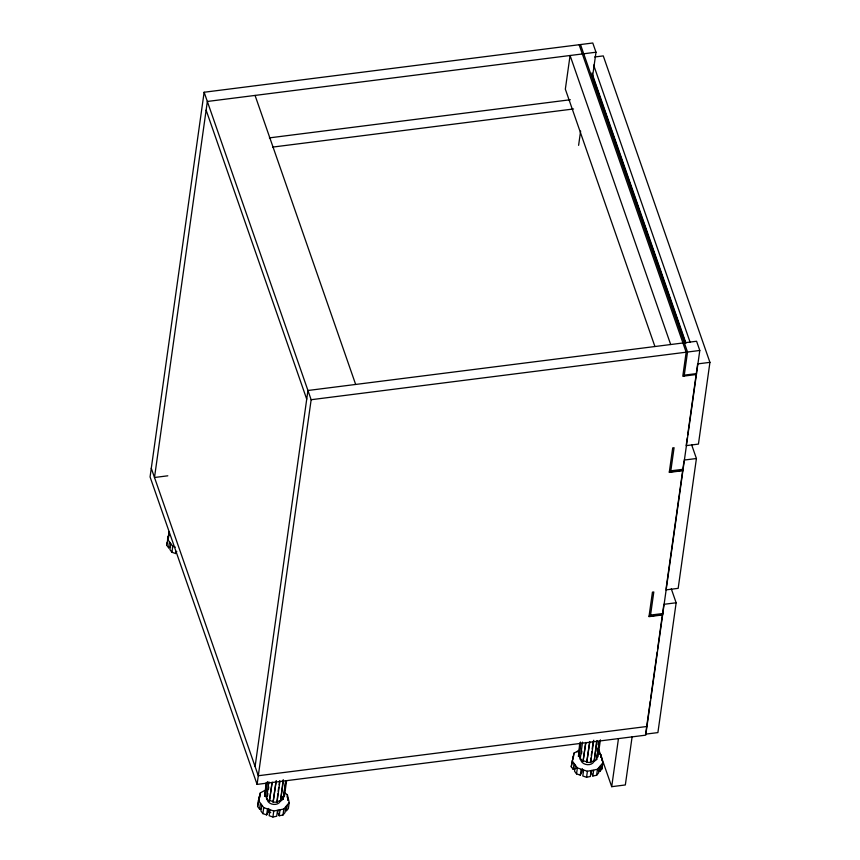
<?xml version="1.0" encoding="UTF-8"?>
<svg xmlns="http://www.w3.org/2000/svg" width="860" height="860" viewBox="0 0 860 860"><rect width="100%" height="100%" fill="white"/><g stroke="black" fill="none" stroke-linecap="round" stroke-linejoin="round"><path stroke-width="1.29" d="M592.626 76.142L595.991 52.223L592.776 43L204.132 92.246L150.07 476.924L257.086 784.395L645.731 735.149L699.793 350.471L696.589 341.248L307.944 390.494L255.097 766.518M170.635 547.089L168.614 547.809L166.625 545.111L169.366 531.534L168.528 537.511M167.646 540.048L168.108 536.737M167.807 540.37L168.581 534.845M168.614 547.809L169.388 542.284L170.71 544.068L169.936 549.583L171.925 552.281L175.687 553.539L176.762 551.475M171.925 552.281L172.763 546.293L167.463 539.134M175.687 553.539L175.999 551.335M257.086 784.395L311.148 399.717L204.132 92.246M261.601 808.443L259.58 809.153L257.591 806.465L258.43 800.488L260.333 792.888L265.03 790.318M258.935 800.617L259.548 796.199L257.591 806.465M259.655 797.671L260.333 792.888M259.58 809.153L260.354 803.638L261.676 805.412L260.902 810.937L262.891 813.625L266.654 814.893L268.266 811.797L268.728 808.475M267.438 781.622L265.428 795.995L264.826 796.166L266.062 782.847M264.826 796.166L266.664 783.105M262.891 813.625L263.73 807.647L258.43 800.488M272.222 782.202L269.438 800.939L266.525 798.854L268.911 781.869M267.492 796.059L267.858 793.447M268.406 789.534L268.772 786.921M266.654 814.893L267.438 809.367L269.933 810.217L269.148 815.731L272.921 817L276.694 816.247L277.468 810.733L279.973 810.238L279.199 815.753L282.983 815L285.004 812.592L285.778 807.067L287.111 805.465L286.337 810.991L288.358 808.572L289.207 802.595L287.39 794.737L284.337 792.64M269.438 800.939L272.007 782.654M279.941 781.299L276.995 802.197L273.114 802.111L276.049 781.213M273.114 802.111L276.264 780.762M272.921 817L273.76 811.023L283.821 809.024L289.207 802.595M276.995 802.197L277.812 793.898M278.178 791.286L278.726 787.373M279.091 784.761L279.65 780.837M277.941 810.227L277.629 812.431L279.199 815.753M285.649 780.923L283.08 799.209L280.5 801.176L283.144 779.816M280.5 801.176L283.435 780.278M283.08 799.209L282.456 799.005L282.822 796.392M282.456 799.005L283.725 796.392L285.928 780.719M283.725 796.392L284.359 796.596L286.563 780.912M282.983 815L283.821 809.024M287.057 797.134L287.39 794.737M287.702 800.359L288.003 798.155L288.455 800.101M578.608 145.34L580.618 131.042M576.254 768.335L573.222 769.41L571.233 766.722L573.975 753.134L578.672 750.576M572.255 761.659L571.233 766.722M572.728 759.767L573.201 756.456M573.47 756.725L573.975 753.134M573.222 769.41L573.996 763.884L575.318 765.669L574.544 771.194L576.533 773.882L580.307 775.15L581.908 772.043L582.381 768.732M579.704 743.104L578.468 756.424L579.07 756.252L580.909 743.191M578.468 756.424L580.489 742.051M576.533 773.882L577.372 767.905L572.072 760.734M585.864 742.459L583.08 761.197L580.167 759.111L582.553 742.126M581.5 753.704L581.865 751.092M580.307 775.15L581.08 769.625L583.574 770.463L582.8 775.989L586.563 777.257L590.336 776.505L591.121 770.99L593.615 770.485L592.841 776.01L596.625 775.258L598.646 772.85L599.42 767.324L600.764 765.722L599.979 771.248L597.969 770.259M583.08 761.197L585.649 742.911M593.765 740.245L590.637 762.454L586.757 762.368L589.691 741.471M586.757 762.368L589.734 742.33M586.563 777.257L587.401 771.269L597.463 769.281L602.849 762.852L601.033 754.994L597.979 752.898M590.637 762.454L590.906 758.079M591.271 755.467L591.82 751.543M592.185 748.931L593.292 741.094M591.583 770.485L591.271 772.688L592.841 776.01M599.291 741.18L596.722 759.466L594.142 761.433L596.603 741.384M594.142 761.433L597.076 740.535M597.195 751.425L597.571 748.813M598.119 744.9L598.485 742.288M596.517 758.391L599.571 740.976M600.387 739.869L598.001 756.843L597.367 756.649M596.625 775.258L597.463 769.281M600.699 757.391L601.033 754.994M599.979 771.248L602.011 768.829L602.849 762.852M632.1 736.87L625.338 784.954L611.707 786.685L618.458 738.6M650.429 616.007L653.804 591.97L652.439 592.142L648.988 616.663L662.63 614.932M670.692 471.753L674.079 447.716L672.713 447.888L669.263 472.409L682.904 470.678M684.141 376.067L687.527 352.03L580.5 44.559M650.278 701.029L645.624 734.15L657.9 732.591L676.143 602.774L671.294 588.842M650.654 698.384L657.169 652.02M657.534 649.364L663.866 604.322L676.143 602.774M666.081 588.573L683.958 461.401M687.28 437.74L686.172 445.641L698.438 444.093L709.93 362.35L603.268 55.9L594.679 56.986M687.656 435.096L697.654 363.898L709.93 362.35M691.569 444.588L696.417 458.52L678.174 588.347L665.898 589.895M166.625 545.111L167.334 542.262M576.995 751.919L579.038 750.801M266.525 798.854L267.127 798.671L265.428 795.995M276.705 801.735L280.209 800.725M580.167 759.111L580.769 758.928L579.07 756.252M590.347 761.992L593.851 760.971M595.991 52.223L207.346 101.469L154.499 477.493L167.807 475.806M269.363 137.879L570.33 99.739M272.577 147.103L573.534 108.962M311.148 399.717L699.793 350.471M684.27 375.143L696.546 373.584M696.417 374.508L682.786 376.239L686.162 352.202L579.135 44.731M684.141 460.068L696.417 458.52M670.832 470.829L683.098 469.281M669.338 471.925L682.969 470.205M650.558 615.083L662.823 613.524M649.063 616.179L662.695 614.448M646.946 726.485L258.301 775.741L151.285 468.27M596.098 759.262L596.722 759.466M583.295 760.745L586.971 761.917M264.59 793.296L265.224 793.5M269.653 800.488L273.329 801.67M172.763 546.293L175.268 547.143M577.372 767.905L587.401 771.269M263.73 807.647L273.76 811.023M268.266 811.797L270.76 812.635M593.636 65.059L690.161 342.377M591.916 72.971L685.947 343.151M592.035 74.637L685.409 342.882M670.682 344.527L570.072 55.502L565.342 89.171L654.912 346.494M598.936 749.995L611.707 786.685M255.065 95.428L355.664 384.441M206.12 110.123L306.719 399.147M601.656 758.402L602.107 760.358M601.548 766.862L602.011 768.829M284.198 794.683L284.359 796.596M280.478 800.015A6.676 4.859 8 0 1 273.792 804.422A6.676 4.859 8 0 1 267.18 799.08M594.12 760.272A6.676 4.859 8 0 1 587.434 764.68A6.676 4.859 8 0 1 580.822 759.337"/></g></svg>
